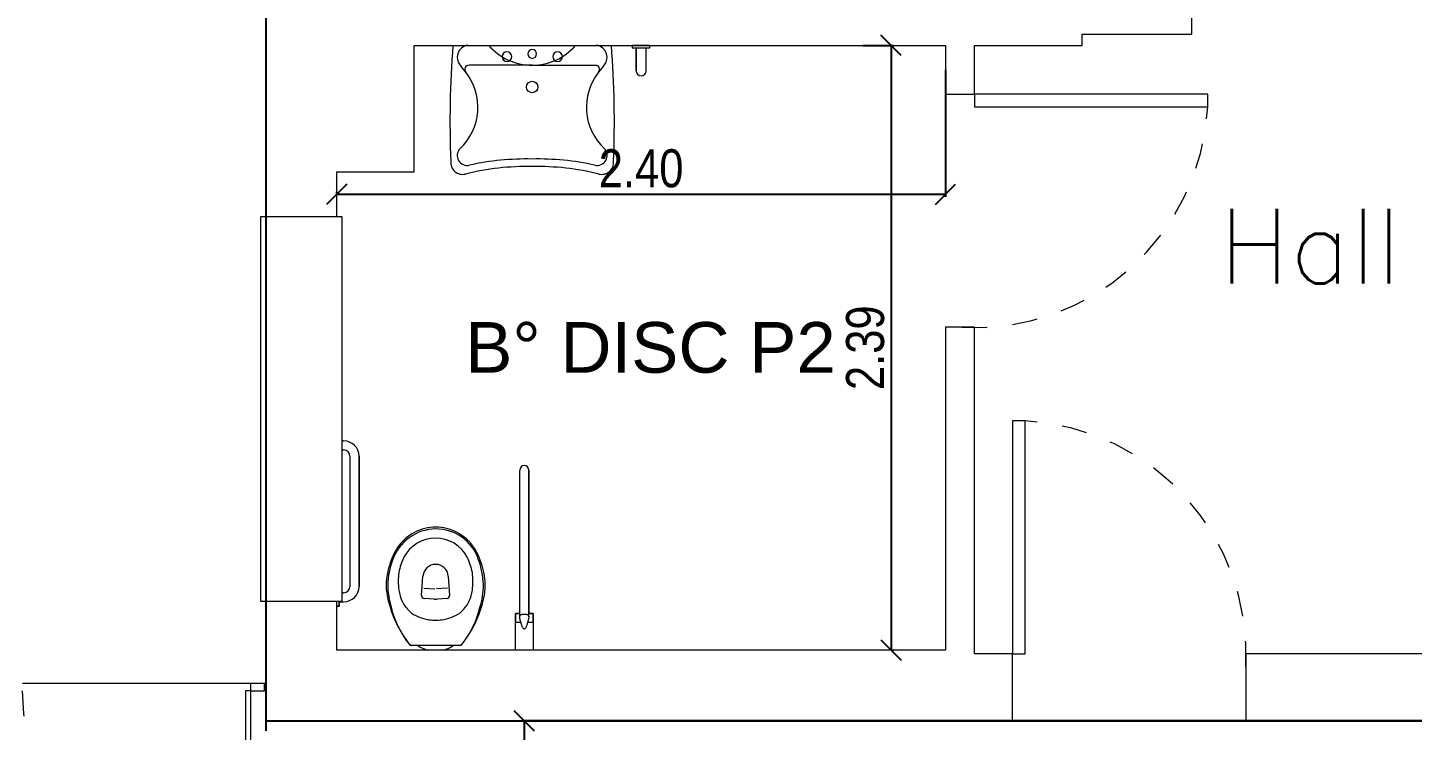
# Model space of a CAD drawing. Header units: millimetres. Extents: x 182 to 305, y 81 to 164.
# Drawn here: x 195.21 to 200.67, y 125.58 to 128.35 of the extents above; entities that cross this region are included whole.
import ezdxf

# ---------------------------------------------------------------- set-up
doc = ezdxf.new("R2010")
doc.units = ezdxf.units.MM
doc.linetypes.add('Dash 1_16_', pattern=[0.003174, 0.001587, -0.001587])
doc.linetypes.add('Hidden', pattern=[7.14375, 4.7625, -2.38125])
for name, color, linetype, lineweight in [('A-AREAIDM', 7, 'Continuous', 18), ('A-DOORSYM', 7, 'Continuous', 9), ('A-FLOROTM', 7, 'Continuous', 9), ('A-GLAZIDM', 7, 'Continuous', 9), ('A-WALL', 7, 'Continuous', 9), ('DIMENSION', 1, 'Continuous', 25), ('P-SANRFIM', 7, 'Continuous', 9), ('S-COLSPRM', 7, 'Continuous', 9)]:
    doc.layers.add(name, color=color, linetype=linetype, lineweight=lineweight)
for name, color, linetype in [('estructura', 7, 'Continuous'), ('Lineas Escaleras', 7, 'Continuous'), ('Lineas Proyecciones', 7, 'Hidden'), ('Sectores', 3, 'Continuous'), ('TIERRA', 7, 'Continuous')]:
    doc.layers.add(name, color=color, linetype=linetype)
doc.styles.add('ARIALNARROW', font='ARIALN.TTF')
doc.styles.add('MtXpl_Arial_Unicode_', font='ARIALUNI.ttf')
doc.styles.get("Standard").update_dxf_attribs({"font": 'txt.shx'})
doc.dimstyles.new('C', dxfattribs={"dimscale": 1.5, "dimtxt": 0.15, "dimasz": 0.08, "dimexe": 0.01, "dimexo": 0, "dimgap": 0.025, "dimtad": 1, "dimzin": 0, "dimdsep": 46, "dimtxsty": 'ARIALNARROW', "dimblk": 'OBLIQUE', "dimcen": 0, "dimclrd": 256, "dimclre": 256, "dimclrt": 256, "dimadec": 0, "dimazin": 0, "dimtfac": 1.666667, "dimtofl": 0, "dimtmove": 0, "dimatfit": 0, "dimldrblk": 'OBLIQUE', "dimfxl": 0.1, "dimtolj": 1, "dimtzin": 0, "dimarcsym": 0})

# ---------------------------------------------------------------- blocks, each defined once
blk = doc.blocks.new('_Oblique')
at = {"layer": 'estructura', "color": 0, "lineweight": -2}
blk.add_line((-0.5, -0.5), (0.5, 0.5), dxfattribs=at)
blk = doc.blocks.new('*D77')
at = {"layer": 'Defpoints', "color": 0}
for p in [(201.066027, 125.616387), (197.166027, 116.469648), (201.700961, 116.469648)]:
    blk.add_point(p, dxfattribs=at)
at = {"layer": 'DIMENSION', "lineweight": -2}
for p, q in [((201.066027, 125.616387), (197.156027, 125.616387)), ((197.166027, 125.616387), (197.166027, 116.469648)), ((201.700961, 116.469648), (197.156027, 116.469648))]:
    blk.add_line(p, q, dxfattribs=at)
at = {"layer": 'DIMENSION', "lineweight": -2, "xscale": 0.08, "yscale": 0.08, "zscale": 0.08}
for p, rotation in [((197.166027, 125.616387), 90), ((197.166027, 116.469648), 270)]:
    blk.add_blockref('_Oblique', p, dxfattribs=dict(at, rotation=rotation))
at = {"layer": 'DIMENSION', "insert": (197.064451, 121.043018), "char_height": 0.15, "attachment_point": 5, "rotation": 90, "style": 'ARIALNARROW'}
blk.add_mtext('\\A1;9.15', dxfattribs=at)
blk = doc.blocks.new('*D105')
at = {"layer": 'Defpoints', "color": 0}
for p in [(198.82853, 128.188018), (196.426099, 127.696648), (198.82853, 127.696648)]:
    blk.add_point(p, dxfattribs=at)
at = {"layer": 'DIMENSION', "lineweight": -2}
for p, q in [((198.82853, 128.188018), (198.82853, 127.686648)), ((196.426099, 127.696648), (196.426099, 127.706648)), ((196.426099, 127.696648), (198.82853, 127.696648))]:
    blk.add_line(p, q, dxfattribs=at)
at = {"layer": 'DIMENSION', "lineweight": -2, "xscale": 0.08, "yscale": 0.08, "zscale": 0.08, "rotation": 180}
blk.add_blockref('_Oblique', (196.426099, 127.696648), dxfattribs=at)
at = {"layer": 'DIMENSION', "lineweight": -2, "xscale": 0.08, "yscale": 0.08, "zscale": 0.08}
blk.add_blockref('_Oblique', (198.82853, 127.696648), dxfattribs=at)
at = {"layer": 'DIMENSION', "insert": (197.627314, 127.798225), "char_height": 0.15, "attachment_point": 5, "style": 'ARIALNARROW'}
blk.add_mtext('\\A1;2.40', dxfattribs=at)
blk = doc.blocks.new('*D107')
at = {"layer": 'Defpoints', "color": 0}
for p in [(198.502971, 128.284648), (198.613638, 125.896387), (198.613638, 125.896387)]:
    blk.add_point(p, dxfattribs=at)
at = {"layer": 'DIMENSION', "lineweight": -2}
for p, q in [((198.502971, 128.284648), (198.623638, 128.284648)), ((198.613638, 128.284648), (198.613638, 125.896387)), ((198.613638, 125.896387), (198.623638, 125.896387))]:
    blk.add_line(p, q, dxfattribs=at)
at = {"layer": 'DIMENSION', "lineweight": -2, "xscale": 0.08, "yscale": 0.08, "zscale": 0.08}
for p, rotation in [((198.613638, 128.284648), 90), ((198.613638, 125.896387), 270)]:
    blk.add_blockref('_Oblique', p, dxfattribs=dict(at, rotation=rotation))
at = {"layer": 'DIMENSION', "insert": (198.512061, 127.090518), "char_height": 0.15, "attachment_point": 5, "rotation": 90, "style": 'ARIALNARROW'}
blk.add_mtext('\\A1;2.39', dxfattribs=at)

msp = doc.modelspace()

# ---------------------------------------------------------------- linework, layer by layer
at = {"layer": 'A-DOORSYM', "color": 252}
for p, q in [((199.86353, 128.091387), (198.94353, 128.091387)), ((198.94353, 128.091387), (198.94353, 128.041387)), ((199.86353, 128.041387), (199.86353, 128.091387)), ((198.94353, 128.041387), (199.86353, 128.041387)), ((199.14353, 126.801387), (199.09353, 126.801387)), ((199.09353, 126.801387), (199.09353, 125.881387)), ((199.14353, 125.881387), (199.14353, 126.801387)), ((199.09353, 125.881387), (199.14353, 125.881387)), ((196.066117, 125.734648), (196.066117, 124.833179)), ((196.086117, 125.734648), (196.066117, 125.734648)), ((196.086117, 125.734648), (196.086117, 124.833179))]:
    msp.add_line(p, q, dxfattribs=at)
at = {"layer": 'A-DOORSYM', "color": 252, "linetype": 'Dash 1_16_'}
for centre, radius, start, end in [((198.94353, 128.091387), 0.921358, 266.889159, 356.889159), ((199.09353, 125.881387), 0.921358, 356.889159, 86.889159), ((196.086117, 125.734648), 0.901691, 180, 268.729045)]:
    msp.add_arc(centre, radius, start, end, dxfattribs=at)
at = {"layer": 'A-FLOROTM', "color": 252}
for p, q in [((196.086117, 125.764648), (195.186117, 125.764648)), ((196.144791, 125.764648), (196.141099, 125.764648))]:
    msp.add_line(p, q, dxfattribs=at)
at = {"layer": 'A-GLAZIDM', "color": 252}
for p, q in [((196.126099, 126.088648), (196.126099, 127.608648)), ((196.126099, 127.608648), (196.446099, 127.608648)), ((196.446099, 127.608648), (196.446099, 126.088648)), ((196.446099, 126.088648), (196.126099, 126.088648))]:
    msp.add_line(p, q, dxfattribs=at)
at = {"layer": 'A-WALL', "color": 252, "lineweight": 18}
for p, q in [((196.146099, 128.507348), (196.146099, 127.608648)), ((199.801114, 128.329648), (199.801114, 128.429648)), ((199.368613, 128.284648), (199.368613, 128.329648)), ((199.368613, 128.329648), (199.801114, 128.329648)), ((196.731099, 128.284648), (197.592246, 128.284648)), ((196.829354, 128.284648), (198.82853, 128.284648)), ((198.82853, 128.284648), (198.82853, 128.091387)), ((198.94353, 128.091387), (198.94353, 128.284648)), ((198.94353, 128.284648), (199.368613, 128.284648)), ((198.82853, 128.091387), (198.94353, 128.091387)), ((196.426099, 127.608648), (196.426099, 127.784648)), ((198.82853, 127.171387), (198.82853, 125.896387)), ((198.94353, 127.171387), (198.82853, 127.171387)), ((198.94353, 125.881387), (198.94353, 127.171387)), ((196.146099, 126.088648), (196.146099, 125.616387)), ((196.426099, 125.896387), (196.426099, 126.088648)), ((198.82853, 125.896387), (196.426099, 125.896387)), ((199.09353, 125.881387), (198.94353, 125.881387)), ((199.09353, 125.616387), (199.09353, 125.881387)), ((200.86603, 125.881387), (200.01353, 125.881387)), ((200.01353, 125.881387), (200.01353, 125.616387)), ((196.141099, 125.764648), (196.086117, 125.764648)), ((196.086117, 125.764648), (196.086117, 125.734648)), ((196.141099, 125.734648), (196.141099, 125.764648)), ((196.086117, 125.734648), (196.141099, 125.734648)), ((196.146099, 125.616387), (199.09353, 125.616387)), ((200.01353, 125.616387), (205.728456, 125.616387))]:
    msp.add_line(p, q, dxfattribs=at)
at = {"layer": 'Lineas Escaleras', "color": 252}
for p, q in [((196.146099, 145.236146), (196.146099, 125.616387)), ((196.146099, 125.616387), (205.985956, 125.616387))]:
    msp.add_line(p, q, dxfattribs=at)
at = {"layer": 'Lineas Proyecciones', "color": 252, "linetype": 'Hidden', "ltscale": 0.00015}
msp.add_line((196.146099, 160.877005), (196.146099, 83.618873), dxfattribs=at)
at = {"layer": 'P-SANRFIM', "color": 252}
for p, q in [((197.662246, 128.284648), (197.592246, 128.284648)), ((197.592246, 128.284648), (197.592246, 128.274648)), ((197.592246, 128.284648), (197.592246, 128.274648)), ((197.662246, 128.284648), (197.592246, 128.284648)), ((197.592246, 128.274648), (197.607103, 128.274648)), ((197.592246, 128.274648), (197.662246, 128.274648)), ((197.607103, 128.274648), (197.607103, 128.184648)), ((197.607103, 128.184648), (197.607103, 128.274648)), ((197.647246, 128.184648), (197.647246, 128.274648)), ((197.647246, 128.274648), (197.662246, 128.274648)), ((197.647246, 128.184648), (197.647246, 128.274648)), ((197.662246, 128.274648), (197.662246, 128.284648)), ((197.662246, 128.274648), (197.662246, 128.284648)), ((196.935305, 128.178848), (196.917587, 128.201048)), ((197.197029, 128.20621), (196.948614, 128.20621)), ((197.197029, 128.20621), (197.445879, 128.20621)), ((197.476905, 128.201048), (197.459188, 128.178848)), ((196.453099, 126.722648), (196.446099, 126.722648)), ((196.446099, 126.722648), (196.453099, 126.722648)), ((196.446099, 126.686648), (196.453099, 126.686648)), ((196.446099, 126.686648), (196.453099, 126.686648)), ((196.478099, 126.661648), (196.478099, 126.147648)), ((196.478099, 126.661648), (196.478099, 126.147648)), ((196.514099, 126.147648), (196.514099, 126.661648)), ((196.514099, 126.661648), (196.514099, 126.147648)), ((197.148099, 126.041077), (197.148099, 126.607075)), ((197.148099, 126.027075), (197.148099, 126.607075)), ((197.184099, 126.607075), (197.184099, 126.041077)), ((197.184099, 126.027075), (197.184099, 126.607075)), ((196.722637, 126.355298), (196.71328, 126.34915)), ((196.732311, 126.36086), (196.722637, 126.355298)), ((196.742283, 126.365809), (196.732311, 126.36086)), ((196.752496, 126.370125), (196.742283, 126.365809)), ((196.762914, 126.37379), (196.752496, 126.370125)), ((196.773499, 126.376785), (196.762914, 126.37379)), ((196.784196, 126.379092), (196.773499, 126.376785)), ((196.794986, 126.38071), (196.784196, 126.379092)), ((196.805795, 126.381622), (196.794986, 126.38071)), ((196.816604, 126.381827), (196.805795, 126.381622)), ((196.827394, 126.381622), (196.816604, 126.381827)), ((196.838221, 126.38071), (196.827394, 126.381622)), ((196.848992, 126.379092), (196.838221, 126.38071)), ((196.859689, 126.376785), (196.848992, 126.379092)), ((196.870275, 126.37379), (196.859689, 126.376785)), ((196.880693, 126.370125), (196.870275, 126.37379)), ((196.890906, 126.365809), (196.880693, 126.370125)), ((196.900878, 126.36086), (196.890906, 126.365809)), ((196.91057, 126.355298), (196.900878, 126.36086)), ((196.919928, 126.34915), (196.91057, 126.355298)), ((196.665971, 126.301431), (196.659869, 126.291972)), ((196.67265, 126.31051), (196.665971, 126.301431)), ((196.679831, 126.319189), (196.67265, 126.31051)), ((196.687533, 126.327421), (196.679831, 126.319189)), ((196.695681, 126.335178), (196.687533, 126.327421)), ((196.704276, 126.342434), (196.695681, 126.335178)), ((196.71328, 126.34915), (196.704276, 126.342434)), ((196.928913, 126.342434), (196.919928, 126.34915)), ((196.937508, 126.335178), (196.928913, 126.342434)), ((196.945675, 126.327421), (196.937508, 126.335178)), ((196.953358, 126.319189), (196.945675, 126.327421)), ((196.960558, 126.31051), (196.953358, 126.319189)), ((196.967218, 126.301431), (196.960558, 126.31051)), ((196.97332, 126.291972), (196.967218, 126.301431)), ((196.640689, 126.2515), (196.63695, 126.240998)), ((196.644893, 126.261853), (196.640689, 126.2515)), ((196.649451, 126.272084), (196.644893, 126.261853)), ((196.654344, 126.282186), (196.649451, 126.272084)), ((196.659869, 126.291972), (196.654344, 126.282186)), ((196.978864, 126.282186), (196.97332, 126.291972)), ((196.983738, 126.272084), (196.978864, 126.282186)), ((196.988296, 126.261853), (196.983738, 126.272084)), ((196.9925, 126.2515), (196.988296, 126.261853)), ((196.996239, 126.240998), (196.9925, 126.2515)), ((196.623946, 126.187466), (196.622513, 126.176658)), ((196.625769, 126.198256), (196.623946, 126.187466)), ((196.627983, 126.209028), (196.625769, 126.198256)), ((196.630606, 126.219743), (196.627983, 126.209028)), ((196.633582, 126.230413), (196.630606, 126.219743)), ((196.63695, 126.240998), (196.633582, 126.230413)), ((196.761014, 126.111178), (196.766207, 126.187936)), ((196.86599, 126.187936), (196.871183, 126.111178)), ((196.999607, 126.230413), (196.996239, 126.240998)), ((197.002602, 126.219743), (196.999607, 126.230413)), ((197.005206, 126.209028), (197.002602, 126.219743)), ((197.00742, 126.198256), (197.005206, 126.209028)), ((197.009243, 126.187466), (197.00742, 126.198256)), ((197.010676, 126.176658), (197.009243, 126.187466)), ((196.621509, 126.165849), (196.620895, 126.155059)), ((196.620895, 126.155059), (196.621118, 126.146548)), ((196.621118, 126.146548), (196.62162, 126.138046)), ((196.622513, 126.176658), (196.621509, 126.165849)), ((196.62162, 126.138046), (196.622383, 126.129563)), ((196.769243, 126.14068), (196.812543, 126.137875)), ((196.862954, 126.14068), (196.819654, 126.137875)), ((197.011699, 126.165849), (197.010676, 126.176658)), ((197.010806, 126.129563), (197.011569, 126.138046)), ((197.011569, 126.138046), (197.012071, 126.146548)), ((197.012313, 126.155059), (197.011699, 126.165849)), ((197.012071, 126.146548), (197.012313, 126.155059)), ((196.436099, 126.088648), (196.436099, 126.069648)), ((196.436099, 126.069648), (196.436099, 126.088648)), ((196.436099, 126.069648), (196.436099, 126.086648)), ((196.436099, 126.086648), (196.453099, 126.086648)), ((196.436099, 126.086648), (196.453099, 126.086648)), ((196.453099, 126.122648), (196.446099, 126.122648)), ((196.446099, 126.122648), (196.453099, 126.122648)), ((196.622383, 126.129563), (196.623425, 126.121117)), ((196.623425, 126.121117), (196.624708, 126.11269)), ((196.624708, 126.11269), (196.626271, 126.104309)), ((196.626271, 126.104309), (196.628057, 126.095965)), ((196.628057, 126.095965), (196.630103, 126.087677)), ((196.630103, 126.087677), (196.632392, 126.079436)), ((196.632392, 126.079436), (196.634922, 126.071259)), ((196.809957, 126.097958), (196.770363, 126.100523)), ((196.861834, 126.100523), (196.82224, 126.097958)), ((196.998267, 126.071259), (197.000797, 126.079436)), ((197.000797, 126.079436), (197.003085, 126.087677)), ((197.003085, 126.087677), (197.005132, 126.095965)), ((197.005132, 126.095965), (197.006936, 126.104309)), ((197.006936, 126.104309), (197.00848, 126.11269)), ((197.00848, 126.11269), (197.009764, 126.121117)), ((197.009764, 126.121117), (197.010806, 126.129563)), ((196.426099, 126.069648), (196.436099, 126.069648)), ((196.436099, 126.069648), (196.426099, 126.069648)), ((196.634922, 126.071259), (196.637545, 126.063102)), ((196.637545, 126.063102), (196.639982, 126.054898)), ((196.639982, 126.054898), (196.642624, 126.046749)), ((196.642624, 126.046749), (196.64547, 126.038657)), ((196.64547, 126.038657), (196.648502, 126.03062)), ((196.648502, 126.03062), (196.651721, 126.022649)), ((196.981487, 126.022649), (196.984705, 126.03062)), ((196.984705, 126.03062), (196.987737, 126.038657)), ((196.987737, 126.038657), (196.990565, 126.046749)), ((196.990565, 126.046749), (196.993207, 126.054898)), ((196.993207, 126.054898), (196.995663, 126.063102)), ((196.995663, 126.063102), (196.998267, 126.071259)), ((197.131009, 126.041077), (197.148099, 126.041077)), ((197.131009, 125.896387), (197.131009, 126.041077)), ((197.148099, 126.041077), (197.131009, 126.041077)), ((197.131009, 126.041077), (197.131009, 126.006232)), ((197.184099, 126.041077), (197.201189, 126.041077)), ((197.201189, 126.041077), (197.184099, 126.041077)), ((197.201189, 126.041077), (197.201189, 125.896387)), ((197.201189, 126.006232), (197.201189, 126.041077)), ((196.651721, 126.022649), (196.655107, 126.014751)), ((196.655107, 126.014751), (196.658678, 126.006919)), ((196.658678, 126.006919), (196.662436, 125.999171)), ((196.662436, 125.999171), (196.666343, 125.991497)), ((196.666343, 125.991497), (196.670417, 125.983907)), ((196.670417, 125.983907), (196.674659, 125.9764)), ((196.674659, 125.9764), (196.679049, 125.968987)), ((196.679049, 125.968987), (196.684221, 125.960624)), ((196.944503, 125.953378), (196.95853, 125.9764)), ((196.95853, 125.9764), (196.962772, 125.983907)), ((196.962772, 125.983907), (196.966846, 125.991497)), ((196.966846, 125.991497), (196.970752, 125.999171)), ((196.970752, 125.999171), (196.97451, 126.006919)), ((196.97451, 126.006919), (196.978082, 126.014751)), ((196.978082, 126.014751), (196.981487, 126.022649)), ((197.131009, 126.006232), (197.152307, 126.006232)), ((197.131009, 125.896387), (197.131009, 126.006232)), ((197.17989, 126.006232), (197.201189, 126.006232)), ((197.201189, 126.006232), (197.201189, 125.896387)), ((196.684221, 125.960624), (196.688705, 125.953378)), ((196.688705, 125.953378), (196.693355, 125.946225)), ((196.693355, 125.946225), (196.698155, 125.939184)), ((196.698155, 125.939184), (196.703141, 125.932263)), ((196.703141, 125.932263), (196.708275, 125.925454)), ((196.708275, 125.925454), (196.713559, 125.918766)), ((196.713559, 125.918766), (196.723772, 125.915055)), ((196.745469, 125.914648), (196.720827, 125.914648)), ((196.816099, 125.914648), (196.720827, 125.914648)), ((196.723772, 125.915055), (196.891594, 125.915055)), ((196.91137, 125.914648), (196.816099, 125.914648)), ((196.91137, 125.914648), (196.886728, 125.914648)), ((196.891594, 125.915055), (196.895073, 125.915055)), ((196.895073, 125.915055), (196.898552, 125.915055)), ((196.898552, 125.915055), (196.902012, 125.915055)), ((196.902012, 125.915055), (196.905491, 125.915055)), ((196.905491, 125.915055), (196.909435, 125.915055)), ((196.909435, 125.915055), (196.919649, 125.918766)), ((196.919649, 125.918766), (196.928374, 125.929975)), ((196.928374, 125.929975), (196.936652, 125.941519)), ((196.936652, 125.941519), (196.944503, 125.953378))]:
    msp.add_line(p, q, dxfattribs=at)
msp.add_circle((197.197464, 128.120204), 0.0225, dxfattribs=at)
for centre, radius, start, end in [((200.703158, 127.98161), 3.830417, 175.461832, 182.313651), ((196.95025, 128.237104), 0.048651, 98.220023, 227.82749), ((197.197029, 128.432192), 0.225982, 220.803749, 270), ((197.197464, 128.251017), 0.0175, 90, 270), ((197.197464, 128.432192), 0.225982, 270, 319.196251), ((197.197464, 128.251017), 0.0175, 270, 90), ((197.444243, 128.237104), 0.048651, 312.17251, 81.779977), ((193.691335, 127.98161), 3.830417, 357.686349, 4.538168), ((197.097464, 128.240199), 0.01905, 0, 180), ((197.097464, 128.240199), 0.01905, 180, 0), ((197.297464, 128.240199), 0.01905, 0, 180), ((197.297464, 128.240199), 0.01905, 180, 0), ((196.75906, 128.040535), 0.224037, 312.980749, 38.123894), ((196.948614, 128.189292), 0.016918, 90, 218.123894), ((197.635433, 128.040535), 0.224037, 141.876106, 227.019251), ((197.445879, 128.189292), 0.016918, 321.876109, 90), ((197.627175, 128.184648), 0.020072, 180, 0), ((197.627175, 128.184648), 0.020072, 180, 0), ((196.923031, 127.822603), 0.04737, 174.701686, 283.493768), ((196.941292, 127.850109), 0.039666, 138.033708, 282.111101), ((197.172759, 126.814136), 1.021852, 88.626844, 102.6135), ((197.221734, 126.814136), 1.021852, 77.3865, 91.373156), ((197.453201, 127.850109), 0.039666, 257.888899, 41.966292), ((197.471462, 127.822603), 0.04737, 256.506232, 5.298314), ((197.172274, 126.828507), 0.977498, 88.536062, 104.103401), ((197.222219, 126.828507), 0.977498, 75.896599, 91.463938), ((196.453099, 126.661648), 0.061, 0, 90), ((196.453099, 126.661648), 0.061, 0, 90), ((196.453099, 126.661648), 0.025, 0, 90), ((196.453099, 126.661648), 0.025, 0, 90), ((197.166099, 126.607075), 0.018, 0, 180), ((197.166099, 126.607075), 0.018, 0, 180), ((196.818284, 126.192705), 0.181961, 90.688253, 161.134246), ((196.81821, 126.198877), 0.175788, 18.764874, 90.688253), ((196.813599, 126.200148), 0.137523, 88.958373, 152.96914), ((196.818599, 126.200148), 0.137523, 27.03086, 91.041627), ((196.944862, 126.142648), 0.31799, 159.974016, 177.837302), ((196.907297, 126.157248), 0.240522, 154.010193, 169.119909), ((196.7249, 126.157248), 0.240522, 10.880091, 25.989807), ((196.687335, 126.142648), 0.31799, 2.162698, 20.772535), ((196.914849, 126.167648), 0.24625, 171.828766, 188.171234), ((196.816099, 126.184642), 0.05, 3.777459, 176.222541), ((196.717349, 126.167648), 0.24625, 351.828766, 8.171234), ((196.453099, 126.147648), 0.025, 270, 0), ((196.453099, 126.147648), 0.061, 270, 0), ((196.453099, 126.147648), 0.061, 270, 0), ((196.453099, 126.147648), 0.025, 270, 0), ((196.945647, 126.158111), 0.318567, 180.622854, 197.060775), ((196.89963, 126.168531), 0.231332, 188.923451, 194.463805), ((196.732567, 126.168531), 0.231332, 345.536195, 351.076549), ((196.686551, 126.158111), 0.318567, 342.939225, 359.377146), ((196.80999, 126.149357), 0.139796, 196.030898, 211.526022), ((196.770992, 126.110503), 0.01, 176.12969, 266.394995), ((196.822632, 126.284074), 0.186547, 266.10406, 267.992909), ((196.809565, 126.284074), 0.186547, 272.007091, 273.89594), ((196.861206, 126.110503), 0.01, 273.605005, 3.87031), ((196.822207, 126.149357), 0.139796, 328.473978, 343.969102), ((196.998599, 126.149648), 0.367466, 193.37444, 219.00812), ((196.826099, 126.167648), 0.163248, 214.042781, 229.969741), ((196.810957, 126.172366), 0.157802, 235.288654, 263.284087), ((196.82124, 126.172366), 0.157802, 276.715913, 304.711346), ((196.806099, 126.167648), 0.163248, 310.030259, 325.957219), ((196.633599, 126.149648), 0.367466, 320.99188, 346.62556), ((196.816099, 126.293787), 0.27914, 265.151058, 270), ((196.816099, 126.293787), 0.27914, 270, 274.848942), ((196.720827, 125.924648), 0.01, 219.00812, 270), ((196.809812, 126.00716), 0.112688, 235.181117, 259.820493), ((196.822385, 126.00716), 0.112688, 280.179507, 304.818883), ((196.91137, 125.924648), 0.01, 270, 320.99188)]:
    msp.add_arc(centre, radius, start, end, dxfattribs=at)
for points, knots in [([(197.148099, 126.027075), (197.148099, 126.028781), (197.148529, 126.031821), (197.150692, 126.034829), (197.153539, 126.036513), (197.156182, 126.037475), (197.159234, 126.038111), (197.162866, 126.038497), (197.166968, 126.038617), (197.171294, 126.038339), (197.174639, 126.037814), (197.176981, 126.037124), (197.179119, 126.036284), (197.18127, 126.034927), (197.18358, 126.032001), (197.184099, 126.029219), (197.184099, 126.027075)], [0, 0, 0, 0, 0.11111111, 0.22222222, 0.27777778, 0.33333333, 0.38888889, 0.44444444, 0.51388889, 0.58333333, 0.65277778, 0.6875, 0.72222222, 0.79166667, 0.86111111, 1, 1, 1, 1]), ([(197.152307, 126.006232), (197.152828, 126.003742), (197.153942, 125.999089), (197.15584, 125.993036), (197.157921, 125.988065), (197.16015, 125.984255), (197.162486, 125.981676), (197.164887, 125.980375), (197.16731, 125.980375), (197.169711, 125.981676), (197.172047, 125.984255), (197.174275, 125.988064), (197.177053, 125.9947), (197.178848, 126.001252), (197.17989, 126.006232)], [0, 0, 0, 0, 0.07692308, 0.15384615, 0.23076923, 0.30769231, 0.38461538, 0.46153846, 0.53846154, 0.61538462, 0.69230769, 0.76923077, 0.84615385, 1, 1, 1, 1])]:
    msp.add_open_spline(points, degree=3, knots=knots, dxfattribs=at)
for points in [[(197.152307, 126.006232), (197.151744, 126.008827), (197.150483, 126.013832), (197.14869, 126.020875), (197.148099, 126.02508), (197.148099, 126.027075)], [(197.184099, 126.027075), (197.184099, 126.02508), (197.183507, 126.020875), (197.181714, 126.013832), (197.180453, 126.008827), (197.17989, 126.006232)]]:
    msp.add_open_spline(points, degree=3, dxfattribs=at)
at = {"layer": 'S-COLSPRM', "color": 252}
for p, q in [((196.731099, 127.784648), (196.731099, 128.284648)), ((196.426099, 127.784648), (196.731099, 127.784648))]:
    msp.add_line(p, q, dxfattribs=at)
at = {"layer": 'TIERRA', "color": 252, "ltscale": 0.1}
for p, q in [((196.146099, 145.236146), (196.146099, 125.616387)), ((196.146099, 125.616387), (205.728456, 125.616387))]:
    msp.add_line(p, q, dxfattribs=at)

# ---------------------------------------------------------------- texts
at = {"layer": 'A-AREAIDM', "color": 252}
msp.add_text('Hall', height=0.29506, dxfattribs=at).set_placement((199.908331, 127.344292))
at = {"layer": 'Sectores', "style": 'MtXpl_Arial_Unicode_'}
msp.add_text('B° DISC P2', height=0.2, dxfattribs=at).set_placement((196.93295, 126.991865))

# ---------------------------------------------------------------- dimensions: what is measured, and where the dimension line sits
at = {"layer": 'DIMENSION'}
for base, p1, p2, picture, middle in [((198.613638, 125.896387), (198.502971, 128.284648), (198.613638, 125.896387), '*D107', (198.512061, 127.090518)), ((197.166027, 116.469648), (201.066027, 125.616387), (201.700961, 116.469648), '*D77', (197.064451, 121.043018))]:
    dim = msp.add_linear_dim(base=base, p1=p1, p2=p2, angle=90, dimstyle='C', override={"dimscale": 1, "dimlfac": 1, "dimtxsty": 'ARIALNARROW', "dimtolj": 1}, dxfattribs=at)
    dim.commit()
    dim.dimension.update_dxf_attribs({"geometry": picture, "text_midpoint": middle})
dim = msp.add_linear_dim(base=(198.82853, 127.696648), p1=(196.426099, 127.696648), p2=(198.82853, 128.188018), dimstyle='C', override={"dimscale": 1, "dimlfac": 1, "dimtxsty": 'ARIALNARROW', "dimtolj": 1}, dxfattribs=at)
dim.commit()
dim.dimension.update_dxf_attribs({"geometry": '*D105', "text_midpoint": (197.627314, 127.798225)})

doc.saveas('drawing.dxf')
